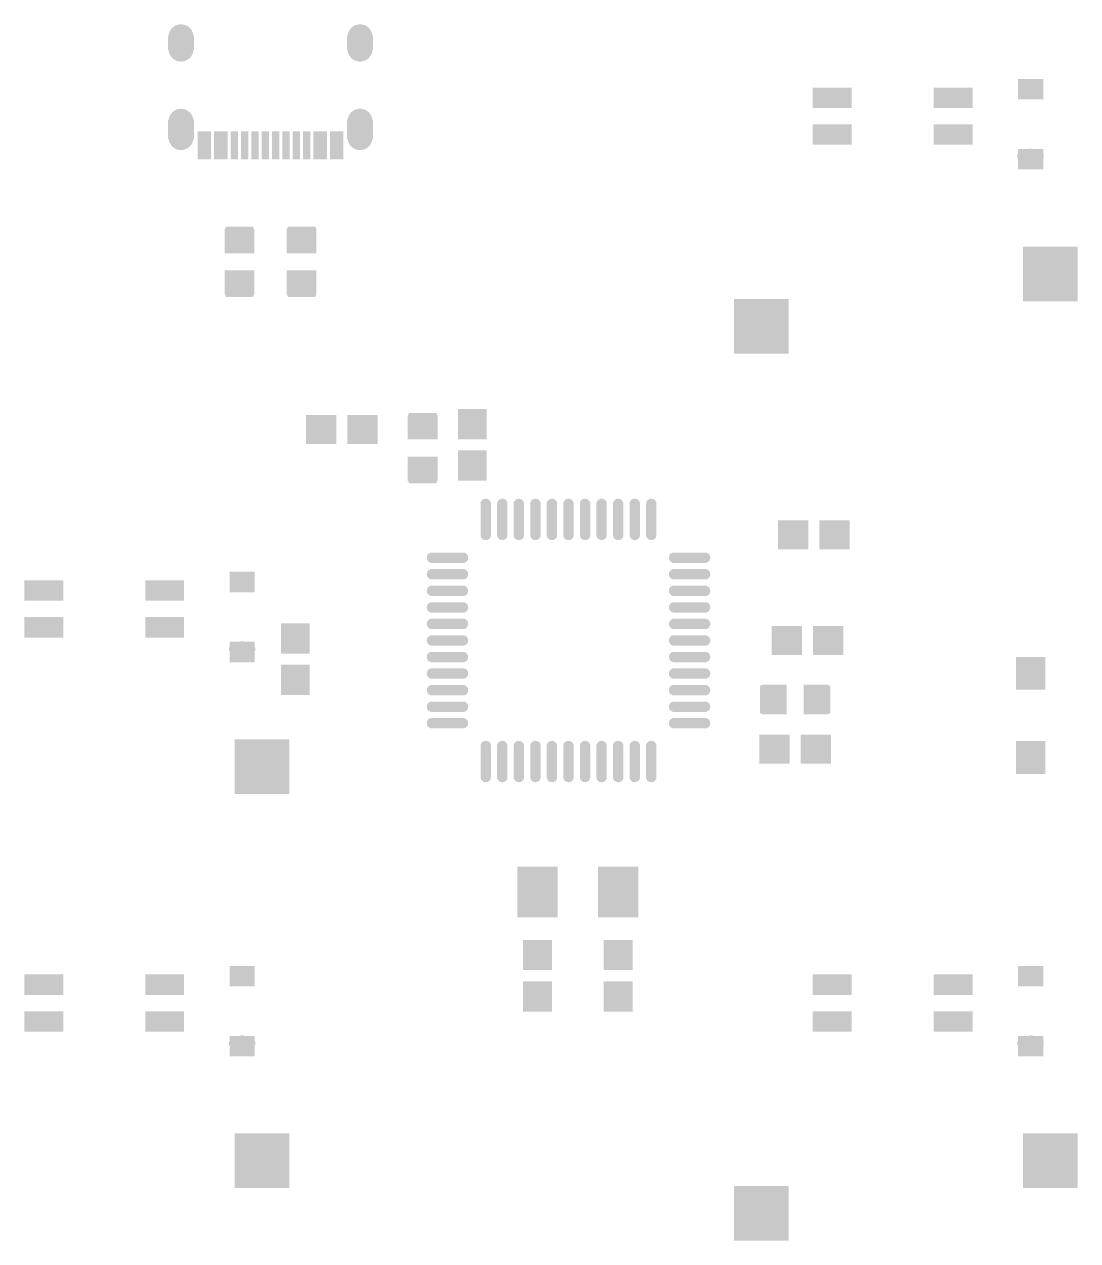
# Model space of a CAD drawing. Extents: x -38 to 13910, y -467 to 6521.
# Drawn here: x 936.7 to 987.6, y 1113.9 to 1172.6 of the extents above; entities that cross this region are included whole.
import ezdxf

# ---------------------------------------------------------------- set-up
doc = ezdxf.new("R2010")
doc.units = 0
doc.header["$MEASUREMENT"] = 0
for name, color, linetype, true_color in [('BottomLayer', 5, 'Continuous', 0x0000ff), ('BottomPasteMaskLayer', 7, 'Continuous', 0x800000), ('BottomSolderMaskLayer', 7, 'Continuous', 0xaa00ff), ('Document', 7, 'Continuous', 0xffffff), ('Multi-Layer', 7, 'Continuous', 0xc0c0c0), ('TopSolderMaskLayer', 7, 'Continuous', 0x800080)]:
    doc.layers.add(name, color=color, linetype=linetype, true_color=true_color)

msp = doc.modelspace()

# ---------------------------------------------------------------- hatches: boundary and pattern name
at = {"layer": 'BottomLayer'}
for points in [[(984.762, 1169.987), (984.762, 1169.037), (985.912, 1169.037), (985.912, 1169.987)], [(974.859, 1169.54), (976.637, 1169.54), (976.637, 1168.651), (974.859, 1168.651)], [(980.701, 1169.54), (982.479, 1169.54), (982.479, 1168.651), (980.701, 1168.651)], [(945.105, 1166.147), (945.405, 1166.147), (945.405, 1167.447), (945.105, 1167.447)], [(945.405, 1166.147), (945.705, 1166.147), (945.705, 1167.447), (945.405, 1167.447)], [(945.905, 1166.147), (946.205, 1166.147), (946.205, 1167.447), (945.905, 1167.447)], [(946.205, 1166.147), (946.505, 1166.147), (946.505, 1167.447), (946.205, 1167.447)], [(946.705, 1166.147), (947.005, 1166.147), (947.005, 1167.447), (946.705, 1167.447)], [(947.205, 1166.147), (947.505, 1166.147), (947.505, 1167.447), (947.205, 1167.447)], [(947.705, 1166.147), (948.005, 1166.147), (948.005, 1167.447), (947.705, 1167.447)], [(948.205, 1166.147), (948.505, 1166.147), (948.505, 1167.447), (948.205, 1167.447)], [(948.705, 1166.147), (949.005, 1166.147), (949.005, 1167.447), (948.705, 1167.447)], [(949.205, 1166.147), (949.505, 1166.147), (949.505, 1167.447), (949.205, 1167.447)], [(949.705, 1166.147), (950.005, 1166.147), (950.005, 1167.447), (949.705, 1167.447)], [(950.205, 1166.147), (950.505, 1166.147), (950.505, 1167.447), (950.205, 1167.447)], [(950.705, 1166.147), (951.005, 1166.147), (951.005, 1167.447), (950.705, 1167.447)], [(951.005, 1166.147), (951.305, 1166.147), (951.305, 1167.447), (951.005, 1167.447)], [(951.505, 1166.147), (951.805, 1166.147), (951.805, 1167.447), (951.505, 1167.447)], [(951.805, 1166.147), (952.105, 1166.147), (952.105, 1167.447), (951.805, 1167.447)], [(974.859, 1167.762), (976.637, 1167.762), (976.637, 1166.873), (974.859, 1166.873)], [(980.701, 1167.762), (982.479, 1167.762), (982.479, 1166.873), (980.701, 1166.873)], [(984.762, 1166.602), (984.762, 1165.652), (985.912, 1165.652), (985.912, 1166.602)], [(947.794, 1161.604), (946.417, 1161.604), (946.417, 1162.737), (947.794, 1162.737)], [(950.794, 1161.604), (949.417, 1161.604), (949.417, 1162.737), (950.794, 1162.737)], [(985.019, 1161.857), (987.559, 1161.857), (987.559, 1159.317), (985.019, 1159.317)], [(947.794, 1160.737), (946.417, 1160.737), (946.417, 1159.604), (947.794, 1159.604)], [(950.794, 1160.737), (949.417, 1160.737), (949.417, 1159.604), (950.794, 1159.604)], [(971.049, 1159.317), (973.589, 1159.317), (973.589, 1156.777), (971.049, 1156.777)], [(957.681, 1152.615), (959.031, 1152.615), (959.031, 1154.025), (957.681, 1154.025)], [(951.76, 1153.745), (951.76, 1152.395), (950.35, 1152.395), (950.35, 1153.745)], [(952.35, 1153.745), (952.35, 1152.395), (953.76, 1152.395), (953.76, 1153.745)], [(956.644, 1152.604), (955.267, 1152.604), (955.267, 1153.736), (956.644, 1153.736)], [(956.644, 1151.736), (955.267, 1151.736), (955.267, 1150.604), (956.644, 1150.604)], [(957.681, 1152.025), (959.031, 1152.025), (959.031, 1150.615), (957.681, 1150.615)], [(959.231, 1147.994, -0.785398), (958.781, 1147.994), (958.781, 1149.444, -0.785398), (959.231, 1149.444)], [(960.031, 1147.994, -0.785398), (959.581, 1147.994), (959.581, 1149.444, -0.785398), (960.031, 1149.444)], [(960.831, 1147.994, -0.785398), (960.381, 1147.994), (960.381, 1149.444, -0.785398), (960.831, 1149.444)], [(961.631, 1147.994, -0.785398), (961.181, 1147.994), (961.181, 1149.444, -0.785398), (961.631, 1149.444)], [(962.431, 1147.994, -0.785398), (961.981, 1147.994), (961.981, 1149.444, -0.785398), (962.431, 1149.444)], [(963.231, 1147.994, -0.785398), (962.781, 1147.994), (962.781, 1149.444, -0.785398), (963.231, 1149.444)], [(964.031, 1147.994, -0.785398), (963.581, 1147.994), (963.581, 1149.444, -0.785398), (964.031, 1149.444)], [(964.831, 1147.994, -0.785398), (964.381, 1147.994), (964.381, 1149.444, -0.785398), (964.831, 1149.444)], [(965.631, 1147.994, -0.785398), (965.181, 1147.994), (965.181, 1149.444, -0.785398), (965.631, 1149.444)], [(966.431, 1147.994, -0.785398), (965.981, 1147.994), (965.981, 1149.444, -0.785398), (966.431, 1149.444)], [(967.231, 1147.994, -0.785398), (966.781, 1147.994), (966.781, 1149.444, -0.785398), (967.231, 1149.444)], [(974.562, 1147.295), (974.562, 1148.645), (973.152, 1148.645), (973.152, 1147.295)], [(975.152, 1147.295), (975.152, 1148.645), (976.562, 1148.645), (976.562, 1147.295)], [(956.431, 1146.644, -0.785398), (956.431, 1147.094), (957.881, 1147.094, -0.785398), (957.881, 1146.644)], [(968.131, 1146.644, -0.785398), (968.131, 1147.094), (969.581, 1147.094, -0.785398), (969.581, 1146.644)], [(956.431, 1145.844, -0.785398), (956.431, 1146.294), (957.881, 1146.294, -0.785398), (957.881, 1145.844)], [(968.131, 1145.844, -0.785398), (968.131, 1146.294), (969.581, 1146.294, -0.785398), (969.581, 1145.844)], [(936.759, 1145.727), (938.537, 1145.727), (938.537, 1144.838), (936.759, 1144.838)], [(942.601, 1145.727), (944.379, 1145.727), (944.379, 1144.838), (942.601, 1144.838)], [(946.661, 1146.174), (946.661, 1145.224), (947.811, 1145.224), (947.811, 1146.174)], [(956.431, 1145.044, -0.785398), (956.431, 1145.494), (957.881, 1145.494, -0.785398), (957.881, 1145.044)], [(968.131, 1145.044, -0.785398), (968.131, 1145.494), (969.581, 1145.494, -0.785398), (969.581, 1145.044)], [(956.431, 1144.244, -0.785398), (956.431, 1144.694), (957.881, 1144.694, -0.785398), (957.881, 1144.244)], [(968.131, 1144.244, -0.785398), (968.131, 1144.694), (969.581, 1144.694, -0.785398), (969.581, 1144.244)], [(936.759, 1143.949), (938.537, 1143.949), (938.537, 1143.06), (936.759, 1143.06)], [(942.601, 1143.949), (944.379, 1143.949), (944.379, 1143.06), (942.601, 1143.06)], [(950.48, 1142.264), (949.13, 1142.264), (949.13, 1143.674), (950.48, 1143.674)], [(956.431, 1143.444, -0.785398), (956.431, 1143.894), (957.881, 1143.894, -0.785398), (957.881, 1143.444)], [(968.131, 1143.444, -0.785398), (968.131, 1143.894), (969.581, 1143.894, -0.785398), (969.581, 1143.444)], [(974.262, 1142.194), (974.262, 1143.544), (972.852, 1143.544), (972.852, 1142.194)], [(974.852, 1142.194), (974.852, 1143.544), (976.262, 1143.544), (976.262, 1142.194)], [(946.661, 1142.789), (946.661, 1141.839), (947.811, 1141.839), (947.811, 1142.789)], [(956.431, 1142.644, -0.785398), (956.431, 1143.094), (957.881, 1143.094, -0.785398), (957.881, 1142.644)], [(968.131, 1142.644, -0.785398), (968.131, 1143.094), (969.581, 1143.094, -0.785398), (969.581, 1142.644)], [(956.431, 1141.844, -0.785398), (956.431, 1142.294), (957.881, 1142.294, -0.785398), (957.881, 1141.844)], [(968.131, 1141.844, -0.785398), (968.131, 1142.294), (969.581, 1142.294, -0.785398), (969.581, 1141.844)], [(950.48, 1141.674), (949.13, 1141.674), (949.13, 1140.264), (950.48, 1140.264)], [(986.017, 1140.514), (984.657, 1140.514), (984.657, 1142.044), (986.017, 1142.044)], [(956.431, 1141.044, -0.785398), (956.431, 1141.494), (957.881, 1141.494, -0.785398), (957.881, 1141.044)], [(968.131, 1141.044, -0.785398), (968.131, 1141.494), (969.581, 1141.494, -0.785398), (969.581, 1141.044)], [(956.431, 1140.244, -0.785398), (956.431, 1140.694), (957.881, 1140.694, -0.785398), (957.881, 1140.244)], [(968.131, 1140.244, -0.785398), (968.131, 1140.694), (969.581, 1140.694, -0.785398), (969.581, 1140.244)], [(973.524, 1139.33), (973.524, 1140.707), (972.391, 1140.707), (972.391, 1139.33)], [(974.391, 1139.33), (974.391, 1140.707), (975.524, 1140.707), (975.524, 1139.33)], [(956.431, 1139.444, -0.785398), (956.431, 1139.894), (957.881, 1139.894, -0.785398), (957.881, 1139.444)], [(968.131, 1139.444, -0.785398), (968.131, 1139.894), (969.581, 1139.894, -0.785398), (969.581, 1139.444)], [(956.431, 1138.644, -0.785398), (956.431, 1139.094), (957.881, 1139.094, -0.785398), (957.881, 1138.644)], [(968.131, 1138.644, -0.785398), (968.131, 1139.094), (969.581, 1139.094, -0.785398), (969.581, 1138.644)], [(946.919, 1138.044), (949.459, 1138.044), (949.459, 1135.504), (946.919, 1135.504)], [(973.662, 1136.944), (973.662, 1138.294), (972.252, 1138.294), (972.252, 1136.944)], [(974.252, 1136.944), (974.252, 1138.294), (975.662, 1138.294), (975.662, 1136.944)], [(959.231, 1136.294, -0.785398), (958.781, 1136.294), (958.781, 1137.744, -0.785398), (959.231, 1137.744)], [(960.031, 1136.294, -0.785398), (959.581, 1136.294), (959.581, 1137.744, -0.785398), (960.031, 1137.744)], [(960.831, 1136.294, -0.785398), (960.381, 1136.294), (960.381, 1137.744, -0.785398), (960.831, 1137.744)], [(961.631, 1136.294, -0.785398), (961.181, 1136.294), (961.181, 1137.744, -0.785398), (961.631, 1137.744)], [(962.431, 1136.294, -0.785398), (961.981, 1136.294), (961.981, 1137.744, -0.785398), (962.431, 1137.744)], [(963.231, 1136.294, -0.785398), (962.781, 1136.294), (962.781, 1137.744, -0.785398), (963.231, 1137.744)], [(964.031, 1136.294, -0.785398), (963.581, 1136.294), (963.581, 1137.744, -0.785398), (964.031, 1137.744)], [(964.831, 1136.294, -0.785398), (964.381, 1136.294), (964.381, 1137.744, -0.785398), (964.831, 1137.744)], [(965.631, 1136.294, -0.785398), (965.181, 1136.294), (965.181, 1137.744, -0.785398), (965.631, 1137.744)], [(966.431, 1136.294, -0.785398), (965.981, 1136.294), (965.981, 1137.744, -0.785398), (966.431, 1137.744)], [(967.231, 1136.294, -0.785398), (966.781, 1136.294), (966.781, 1137.744, -0.785398), (967.231, 1137.744)], [(986.017, 1137.974), (984.657, 1137.974), (984.657, 1136.444), (986.017, 1136.444)], [(960.556, 1129.518), (962.456, 1129.518), (962.456, 1131.918), (960.556, 1131.918)], [(964.456, 1129.518), (966.356, 1129.518), (966.356, 1131.918), (964.456, 1131.918)], [(962.181, 1126.963), (960.831, 1126.963), (960.831, 1128.373), (962.181, 1128.373)], [(966.082, 1126.963), (964.732, 1126.963), (964.732, 1128.373), (966.082, 1128.373)], [(946.661, 1127.124), (946.661, 1126.174), (947.811, 1126.174), (947.811, 1127.124)], [(984.762, 1127.124), (984.762, 1126.174), (985.912, 1126.174), (985.912, 1127.124)], [(936.759, 1126.678), (938.537, 1126.678), (938.537, 1125.789), (936.759, 1125.789)], [(942.601, 1126.678), (944.379, 1126.678), (944.379, 1125.789), (942.601, 1125.789)], [(962.181, 1126.373), (960.831, 1126.373), (960.831, 1124.963), (962.181, 1124.963)], [(966.082, 1126.373), (964.732, 1126.373), (964.732, 1124.963), (966.082, 1124.963)], [(974.859, 1126.678), (976.637, 1126.678), (976.637, 1125.789), (974.859, 1125.789)], [(980.701, 1126.678), (982.479, 1126.678), (982.479, 1125.789), (980.701, 1125.789)], [(936.759, 1124.9), (938.537, 1124.9), (938.537, 1124.011), (936.759, 1124.011)], [(942.601, 1124.9), (944.379, 1124.9), (944.379, 1124.011), (942.601, 1124.011)], [(974.859, 1124.9), (976.637, 1124.9), (976.637, 1124.011), (974.859, 1124.011)], [(980.701, 1124.9), (982.479, 1124.9), (982.479, 1124.011), (980.701, 1124.011)], [(946.661, 1123.739), (946.661, 1122.789), (947.811, 1122.789), (947.811, 1123.739)], [(984.762, 1123.739), (984.762, 1122.789), (985.912, 1122.789), (985.912, 1123.739)], [(946.919, 1118.994), (949.459, 1118.994), (949.459, 1116.454), (946.919, 1116.454)], [(985.019, 1118.994), (987.559, 1118.994), (987.559, 1116.454), (985.019, 1116.454)], [(971.049, 1116.454), (973.589, 1116.454), (973.589, 1113.914), (971.049, 1113.914)]]:
    msp.add_hatch(color=256, dxfattribs=at).paths.add_polyline_path(points)
at = {"layer": 'BottomPasteMaskLayer'}
for points in [[(944.265, 1170.846), (944.235, 1170.847), (944.205, 1170.85), (944.176, 1170.855), (944.147, 1170.861), (944.118, 1170.868), (944.089, 1170.877), (944.061, 1170.887), (944.033, 1170.899), (944.006, 1170.912), (943.98, 1170.926), (943.955, 1170.941), (943.93, 1170.958), (943.906, 1170.976), (943.883, 1170.996), (943.861, 1171.016), (943.84, 1171.037), (943.82, 1171.06), (943.802, 1171.083), (943.784, 1171.107), (943.768, 1171.133), (943.753, 1171.159), (943.739, 1171.185), (943.727, 1171.212), (943.716, 1171.24), (943.707, 1171.269), (943.699, 1171.297), (943.692, 1171.327), (943.687, 1171.356), (943.683, 1171.386), (943.681, 1171.416), (943.68, 1171.445), (943.68, 1172.045), (943.681, 1172.075), (943.683, 1172.105), (943.687, 1172.135), (943.692, 1172.164), (943.699, 1172.194), (943.707, 1172.222), (943.716, 1172.251), (943.727, 1172.279), (943.739, 1172.306), (943.753, 1172.332), (943.768, 1172.358), (943.784, 1172.383), (943.802, 1172.408), (943.82, 1172.431), (943.84, 1172.454), (943.861, 1172.475), (943.883, 1172.495), (943.906, 1172.515), (943.93, 1172.533), (943.955, 1172.549), (943.98, 1172.565), (944.006, 1172.579), (944.033, 1172.592), (944.061, 1172.604), (944.089, 1172.614), (944.118, 1172.623), (944.147, 1172.63), (944.176, 1172.636), (944.205, 1172.641), (944.235, 1172.644), (944.265, 1172.645), (944.295, 1172.645), (944.325, 1172.644), (944.355, 1172.641), (944.384, 1172.636), (944.414, 1172.63), (944.443, 1172.623), (944.471, 1172.614), (944.499, 1172.604), (944.527, 1172.592), (944.554, 1172.579), (944.58, 1172.565), (944.606, 1172.549), (944.63, 1172.533), (944.654, 1172.515), (944.677, 1172.495), (944.699, 1172.475), (944.72, 1172.454), (944.74, 1172.431), (944.758, 1172.408), (944.776, 1172.383), (944.792, 1172.358), (944.807, 1172.332), (944.821, 1172.306), (944.833, 1172.279), (944.844, 1172.251), (944.853, 1172.222), (944.861, 1172.194), (944.868, 1172.164), (944.873, 1172.135), (944.877, 1172.105), (944.879, 1172.075), (944.88, 1172.045), (944.88, 1171.445), (944.879, 1171.416), (944.877, 1171.386), (944.873, 1171.356), (944.868, 1171.327), (944.861, 1171.297), (944.853, 1171.269), (944.844, 1171.24), (944.833, 1171.212), (944.821, 1171.185), (944.807, 1171.159), (944.792, 1171.133), (944.776, 1171.107), (944.758, 1171.083), (944.74, 1171.06), (944.72, 1171.037), (944.699, 1171.016), (944.677, 1170.996), (944.654, 1170.976), (944.63, 1170.958), (944.606, 1170.941), (944.58, 1170.926), (944.554, 1170.912), (944.527, 1170.899), (944.499, 1170.887), (944.471, 1170.877), (944.443, 1170.868), (944.414, 1170.861), (944.384, 1170.855), (944.355, 1170.85), (944.325, 1170.847), (944.295, 1170.846)], [(952.975, 1170.847), (952.945, 1170.846), (952.915, 1170.846), (952.885, 1170.847), (952.856, 1170.85), (952.826, 1170.855), (952.797, 1170.861), (952.768, 1170.868), (952.739, 1170.877), (952.711, 1170.887), (952.684, 1170.899), (952.657, 1170.912), (952.63, 1170.926), (952.605, 1170.941), (952.58, 1170.958), (952.556, 1170.976), (952.533, 1170.996), (952.511, 1171.016), (952.49, 1171.037), (952.471, 1171.06), (952.452, 1171.083), (952.435, 1171.107), (952.418, 1171.133), (952.403, 1171.159), (952.39, 1171.185), (952.377, 1171.212), (952.366, 1171.24), (952.357, 1171.269), (952.349, 1171.297), (952.342, 1171.327), (952.337, 1171.356), (952.333, 1171.386), (952.331, 1171.416), (952.33, 1171.445), (952.33, 1172.045), (952.331, 1172.075), (952.333, 1172.105), (952.337, 1172.135), (952.342, 1172.164), (952.349, 1172.194), (952.357, 1172.222), (952.366, 1172.251), (952.377, 1172.279), (952.39, 1172.306), (952.403, 1172.332), (952.418, 1172.358), (952.435, 1172.383), (952.452, 1172.408), (952.471, 1172.431), (952.49, 1172.454), (952.511, 1172.475), (952.533, 1172.495), (952.556, 1172.515), (952.58, 1172.533), (952.605, 1172.549), (952.63, 1172.565), (952.657, 1172.579), (952.684, 1172.592), (952.711, 1172.604), (952.739, 1172.614), (952.768, 1172.623), (952.797, 1172.63), (952.826, 1172.636), (952.856, 1172.641), (952.885, 1172.644), (952.915, 1172.645), (952.945, 1172.645), (952.975, 1172.644), (953.005, 1172.641), (953.034, 1172.636), (953.064, 1172.63), (953.093, 1172.623), (953.121, 1172.614), (953.149, 1172.604), (953.177, 1172.592), (953.204, 1172.579), (953.23, 1172.565), (953.256, 1172.549), (953.281, 1172.533), (953.304, 1172.515), (953.327, 1172.495), (953.349, 1172.475), (953.37, 1172.454), (953.39, 1172.431), (953.409, 1172.408), (953.426, 1172.383), (953.442, 1172.358), (953.457, 1172.332), (953.471, 1172.306), (953.483, 1172.279), (953.494, 1172.251), (953.504, 1172.222), (953.512, 1172.194), (953.518, 1172.164), (953.524, 1172.135), (953.527, 1172.105), (953.53, 1172.075), (953.53, 1172.045), (953.53, 1171.445), (953.53, 1171.416), (953.527, 1171.386), (953.524, 1171.356), (953.518, 1171.327), (953.512, 1171.297), (953.504, 1171.269), (953.494, 1171.24), (953.483, 1171.212), (953.471, 1171.185), (953.457, 1171.159), (953.442, 1171.133), (953.426, 1171.107), (953.409, 1171.083), (953.39, 1171.06), (953.37, 1171.037), (953.349, 1171.016), (953.327, 1170.996), (953.304, 1170.976), (953.281, 1170.958), (953.256, 1170.941), (953.23, 1170.926), (953.204, 1170.912), (953.177, 1170.899), (953.149, 1170.887), (953.121, 1170.877), (953.093, 1170.868), (953.064, 1170.861), (953.034, 1170.855), (953.005, 1170.85)], [(984.762, 1169.987), (984.762, 1169.037), (985.912, 1169.037), (985.912, 1169.987)], [(974.859, 1169.54), (976.637, 1169.54), (976.637, 1168.651), (974.859, 1168.651)], [(980.701, 1169.54), (982.479, 1169.54), (982.479, 1168.651), (980.701, 1168.651)], [(944.325, 1166.567), (944.295, 1166.566), (944.265, 1166.566), (944.235, 1166.567), (944.205, 1166.57), (944.176, 1166.575), (944.147, 1166.581), (944.118, 1166.588), (944.089, 1166.597), (944.061, 1166.607), (944.033, 1166.619), (944.006, 1166.632), (943.98, 1166.646), (943.955, 1166.662), (943.93, 1166.678), (943.906, 1166.696), (943.883, 1166.716), (943.861, 1166.736), (943.84, 1166.757), (943.82, 1166.78), (943.802, 1166.803), (943.784, 1166.828), (943.768, 1166.853), (943.753, 1166.879), (943.739, 1166.905), (943.727, 1166.932), (943.716, 1166.96), (943.707, 1166.989), (943.699, 1167.018), (943.692, 1167.047), (943.687, 1167.076), (943.683, 1167.106), (943.681, 1167.136), (943.68, 1167.166), (943.68, 1167.966), (943.681, 1167.995), (943.683, 1168.025), (943.687, 1168.055), (943.692, 1168.084), (943.699, 1168.114), (943.707, 1168.142), (943.716, 1168.171), (943.727, 1168.199), (943.739, 1168.226), (943.753, 1168.253), (943.768, 1168.278), (943.784, 1168.304), (943.802, 1168.328), (943.82, 1168.351), (943.84, 1168.374), (943.861, 1168.395), (943.883, 1168.415), (943.906, 1168.435), (943.93, 1168.453), (943.955, 1168.47), (943.98, 1168.485), (944.006, 1168.499), (944.033, 1168.512), (944.061, 1168.524), (944.089, 1168.534), (944.118, 1168.543), (944.147, 1168.551), (944.176, 1168.556), (944.205, 1168.561), (944.235, 1168.564), (944.265, 1168.565), (944.295, 1168.565), (944.325, 1168.564), (944.355, 1168.561), (944.384, 1168.556), (944.414, 1168.551), (944.443, 1168.543), (944.471, 1168.534), (944.499, 1168.524), (944.527, 1168.512), (944.554, 1168.499), (944.58, 1168.485), (944.606, 1168.47), (944.63, 1168.453), (944.654, 1168.435), (944.677, 1168.415), (944.699, 1168.395), (944.72, 1168.374), (944.74, 1168.351), (944.758, 1168.328), (944.776, 1168.304), (944.792, 1168.278), (944.807, 1168.253), (944.821, 1168.226), (944.833, 1168.199), (944.844, 1168.171), (944.853, 1168.142), (944.861, 1168.114), (944.868, 1168.084), (944.873, 1168.055), (944.877, 1168.025), (944.879, 1167.995), (944.88, 1167.966), (944.88, 1167.166), (944.879, 1167.136), (944.877, 1167.106), (944.873, 1167.076), (944.868, 1167.047), (944.861, 1167.018), (944.853, 1166.989), (944.844, 1166.96), (944.833, 1166.932), (944.821, 1166.905), (944.807, 1166.879), (944.792, 1166.853), (944.776, 1166.828), (944.758, 1166.803), (944.74, 1166.78), (944.72, 1166.757), (944.699, 1166.736), (944.677, 1166.716), (944.654, 1166.696), (944.63, 1166.678), (944.606, 1166.662), (944.58, 1166.646), (944.554, 1166.632), (944.527, 1166.619), (944.499, 1166.607), (944.471, 1166.597), (944.443, 1166.588), (944.414, 1166.581), (944.384, 1166.575), (944.355, 1166.57)], [(952.975, 1166.567), (952.945, 1166.566), (952.915, 1166.566), (952.885, 1166.567), (952.856, 1166.57), (952.826, 1166.575), (952.797, 1166.581), (952.768, 1166.588), (952.739, 1166.597), (952.711, 1166.607), (952.684, 1166.619), (952.657, 1166.632), (952.63, 1166.646), (952.605, 1166.662), (952.58, 1166.678), (952.556, 1166.696), (952.533, 1166.716), (952.511, 1166.736), (952.49, 1166.757), (952.471, 1166.78), (952.452, 1166.803), (952.435, 1166.828), (952.418, 1166.853), (952.403, 1166.879), (952.39, 1166.905), (952.377, 1166.932), (952.366, 1166.96), (952.357, 1166.989), (952.349, 1167.018), (952.342, 1167.047), (952.337, 1167.076), (952.333, 1167.106), (952.331, 1167.136), (952.33, 1167.166), (952.33, 1167.966), (952.331, 1167.995), (952.333, 1168.025), (952.337, 1168.055), (952.342, 1168.084), (952.349, 1168.114), (952.357, 1168.142), (952.366, 1168.171), (952.377, 1168.199), (952.39, 1168.226), (952.403, 1168.253), (952.418, 1168.278), (952.435, 1168.304), (952.452, 1168.328), (952.471, 1168.351), (952.49, 1168.374), (952.511, 1168.395), (952.533, 1168.415), (952.556, 1168.435), (952.58, 1168.453), (952.605, 1168.47), (952.63, 1168.485), (952.657, 1168.499), (952.684, 1168.512), (952.711, 1168.524), (952.739, 1168.534), (952.768, 1168.543), (952.797, 1168.551), (952.826, 1168.556), (952.856, 1168.561), (952.885, 1168.564), (952.915, 1168.565), (952.945, 1168.565), (952.975, 1168.564), (953.005, 1168.561), (953.034, 1168.556), (953.064, 1168.551), (953.093, 1168.543), (953.121, 1168.534), (953.149, 1168.524), (953.177, 1168.512), (953.204, 1168.499), (953.23, 1168.485), (953.256, 1168.47), (953.281, 1168.453), (953.304, 1168.435), (953.327, 1168.415), (953.349, 1168.395), (953.37, 1168.374), (953.39, 1168.351), (953.409, 1168.328), (953.426, 1168.304), (953.442, 1168.278), (953.457, 1168.253), (953.471, 1168.226), (953.483, 1168.199), (953.494, 1168.171), (953.504, 1168.142), (953.512, 1168.114), (953.518, 1168.084), (953.524, 1168.055), (953.527, 1168.025), (953.53, 1167.995), (953.53, 1167.966), (953.53, 1167.166), (953.53, 1167.136), (953.527, 1167.106), (953.524, 1167.076), (953.518, 1167.047), (953.512, 1167.018), (953.504, 1166.989), (953.494, 1166.96), (953.483, 1166.932), (953.471, 1166.905), (953.457, 1166.879), (953.442, 1166.853), (953.426, 1166.828), (953.409, 1166.803), (953.39, 1166.78), (953.37, 1166.757), (953.349, 1166.736), (953.327, 1166.716), (953.304, 1166.696), (953.281, 1166.678), (953.256, 1166.662), (953.23, 1166.646), (953.204, 1166.632), (953.177, 1166.619), (953.149, 1166.607), (953.121, 1166.597), (953.093, 1166.588), (953.064, 1166.581), (953.034, 1166.575), (953.005, 1166.57)], [(945.705, 1167.447), (945.705, 1166.147), (945.405, 1166.147), (945.405, 1166.147), (945.105, 1166.147), (945.105, 1167.447), (945.405, 1167.447), (945.405, 1167.447)], [(946.505, 1167.447), (946.505, 1166.147), (946.205, 1166.147), (946.205, 1166.147), (945.905, 1166.147), (945.905, 1167.447), (946.205, 1167.447), (946.205, 1167.447)], [(947.005, 1167.447), (947.005, 1166.147), (946.705, 1166.147), (946.705, 1167.447)], [(947.205, 1166.147), (947.205, 1167.447), (947.505, 1167.447), (947.505, 1166.147)], [(948.005, 1167.447), (948.005, 1166.147), (947.705, 1166.147), (947.705, 1167.447)], [(948.505, 1167.447), (948.505, 1166.147), (948.205, 1166.147), (948.205, 1167.447)], [(949.005, 1167.447), (949.005, 1166.147), (948.705, 1166.147), (948.705, 1167.447)], [(949.505, 1167.447), (949.505, 1166.147), (949.205, 1166.147), (949.205, 1167.447)], [(950.005, 1167.447), (950.005, 1166.147), (949.705, 1166.147), (949.705, 1167.447)], [(950.505, 1167.447), (950.505, 1166.147), (950.205, 1166.147), (950.205, 1167.447)], [(951.305, 1167.447), (951.305, 1166.147), (951.005, 1166.147), (951.005, 1166.147), (950.705, 1166.147), (950.705, 1167.447), (951.005, 1167.447), (951.005, 1167.447)], [(952.105, 1167.447), (952.105, 1166.147), (951.805, 1166.147), (951.805, 1166.147), (951.505, 1166.147), (951.505, 1167.447), (951.805, 1167.447), (951.805, 1167.447)], [(974.859, 1167.762), (976.637, 1167.762), (976.637, 1166.873), (974.859, 1166.873)], [(980.701, 1167.762), (982.479, 1167.762), (982.479, 1166.873), (980.701, 1166.873)], [(984.762, 1166.602), (984.762, 1165.652), (985.912, 1165.652), (985.912, 1166.602)], [(947.745, 1162.871), (946.465, 1162.871), (946.415, 1162.821), (946.415, 1161.671), (946.465, 1161.621), (946.875, 1161.616), (946.875, 1162.066), (947.325, 1162.066), (947.325, 1161.626), (947.745, 1161.621), (947.795, 1161.671), (947.795, 1162.821)], [(950.745, 1162.871), (949.465, 1162.871), (949.415, 1162.821), (949.415, 1161.671), (949.465, 1161.621), (949.875, 1161.616), (949.875, 1162.066), (950.325, 1162.066), (950.325, 1161.626), (950.745, 1161.621), (950.795, 1161.671), (950.795, 1162.821)], [(985.019, 1161.857), (987.559, 1161.857), (987.559, 1159.317), (985.019, 1159.317)], [(947.745, 1160.721), (947.325, 1160.721), (947.325, 1160.276), (946.875, 1160.276), (946.875, 1160.716), (946.465, 1160.721), (946.415, 1160.671), (946.415, 1159.521), (946.465, 1159.471), (947.745, 1159.471), (947.795, 1159.521), (947.795, 1160.671)], [(950.745, 1160.721), (950.325, 1160.721), (950.325, 1160.276), (949.875, 1160.276), (949.875, 1160.716), (949.465, 1160.721), (949.415, 1160.671), (949.415, 1159.521), (949.465, 1159.471), (950.745, 1159.471), (950.795, 1159.521), (950.795, 1160.671)], [(971.049, 1159.317), (973.589, 1159.317), (973.589, 1156.777), (971.049, 1156.777)], [(958.996, 1154.025), (957.716, 1154.025), (957.666, 1153.975), (957.666, 1152.825), (957.716, 1152.775), (958.126, 1152.77), (958.126, 1153.22), (958.576, 1153.22), (958.576, 1152.78), (958.996, 1152.775), (959.046, 1152.825), (959.046, 1153.975)], [(950.35, 1153.71), (950.35, 1152.43), (950.4, 1152.38), (951.55, 1152.38), (951.6, 1152.43), (951.606, 1152.84), (951.155, 1152.84), (951.155, 1153.29), (951.596, 1153.29), (951.6, 1153.71), (951.55, 1153.76), (950.4, 1153.76)], [(953.76, 1152.43), (953.76, 1153.71), (953.71, 1153.76), (952.56, 1153.76), (952.51, 1153.71), (952.505, 1153.3), (952.955, 1153.3), (952.955, 1152.85), (952.515, 1152.85), (952.51, 1152.43), (952.56, 1152.38), (953.71, 1152.38)], [(956.596, 1153.87), (955.316, 1153.87), (955.266, 1153.82), (955.266, 1152.67), (955.316, 1152.62), (955.726, 1152.615), (955.726, 1153.065), (956.176, 1153.065), (956.176, 1152.625), (956.596, 1152.62), (956.646, 1152.67), (956.646, 1153.82)], [(956.596, 1151.72), (956.176, 1151.72), (956.176, 1151.275), (955.726, 1151.275), (955.726, 1151.715), (955.316, 1151.72), (955.266, 1151.67), (955.266, 1150.52), (955.316, 1150.47), (956.596, 1150.47), (956.646, 1150.52), (956.646, 1151.67)], [(957.716, 1150.615), (958.996, 1150.615), (959.046, 1150.665), (959.046, 1151.815), (958.996, 1151.865), (958.586, 1151.87), (958.586, 1151.42), (958.136, 1151.42), (958.136, 1151.86), (957.716, 1151.865), (957.666, 1151.815), (957.666, 1150.665)], [(959.231, 1147.994, -0.785398), (958.781, 1147.994), (958.781, 1149.444, -0.785398), (959.231, 1149.444)], [(960.031, 1147.994, -0.785398), (959.581, 1147.994), (959.581, 1149.444, -0.785398), (960.031, 1149.444)], [(960.831, 1147.994, -0.785398), (960.381, 1147.994), (960.381, 1149.444, -0.785398), (960.831, 1149.444)], [(961.631, 1147.994, -0.785398), (961.181, 1147.994), (961.181, 1149.444, -0.785398), (961.631, 1149.444)], [(962.431, 1147.994, -0.785398), (961.981, 1147.994), (961.981, 1149.444, -0.785398), (962.431, 1149.444)], [(963.231, 1147.994, -0.785398), (962.781, 1147.994), (962.781, 1149.444, -0.785398), (963.231, 1149.444)], [(964.031, 1147.994, -0.785398), (963.581, 1147.994), (963.581, 1149.444, -0.785398), (964.031, 1149.444)], [(964.831, 1147.994, -0.785398), (964.381, 1147.994), (964.381, 1149.444, -0.785398), (964.831, 1149.444)], [(965.631, 1147.994, -0.785398), (965.181, 1147.994), (965.181, 1149.444, -0.785398), (965.631, 1149.444)], [(966.431, 1147.994, -0.785398), (965.981, 1147.994), (965.981, 1149.444, -0.785398), (966.431, 1149.444)], [(967.231, 1147.994, -0.785398), (966.781, 1147.994), (966.781, 1149.444, -0.785398), (967.231, 1149.444)], [(973.152, 1148.61), (973.152, 1147.33), (973.202, 1147.28), (974.352, 1147.28), (974.402, 1147.33), (974.407, 1147.74), (973.957, 1147.74), (973.957, 1148.19), (974.397, 1148.19), (974.402, 1148.61), (974.352, 1148.66), (973.202, 1148.66)], [(976.562, 1147.33), (976.562, 1148.61), (976.512, 1148.66), (975.362, 1148.66), (975.312, 1148.61), (975.307, 1148.199), (975.757, 1148.199), (975.757, 1147.75), (975.317, 1147.75), (975.312, 1147.33), (975.362, 1147.28), (976.512, 1147.28)], [(956.431, 1146.644, -0.785398), (956.431, 1147.094), (957.881, 1147.094, -0.785398), (957.881, 1146.644)], [(968.131, 1146.644, -0.785398), (968.131, 1147.094), (969.581, 1147.094, -0.785398), (969.581, 1146.644)], [(956.431, 1145.844, -0.785398), (956.431, 1146.294), (957.881, 1146.294, -0.785398), (957.881, 1145.844)], [(968.131, 1145.844, -0.785398), (968.131, 1146.294), (969.581, 1146.294, -0.785398), (969.581, 1145.844)], [(936.759, 1145.727), (938.537, 1145.727), (938.537, 1144.838), (936.759, 1144.838)], [(942.601, 1145.727), (944.379, 1145.727), (944.379, 1144.838), (942.601, 1144.838)], [(946.661, 1146.174), (946.661, 1145.224), (947.811, 1145.224), (947.811, 1146.174)], [(956.431, 1145.044, -0.785398), (956.431, 1145.494), (957.881, 1145.494, -0.785398), (957.881, 1145.044)], [(968.131, 1145.044, -0.785398), (968.131, 1145.494), (969.581, 1145.494, -0.785398), (969.581, 1145.044)], [(956.431, 1144.244, -0.785398), (956.431, 1144.694), (957.881, 1144.694, -0.785398), (957.881, 1144.244)], [(968.131, 1144.244, -0.785398), (968.131, 1144.694), (969.581, 1144.694, -0.785398), (969.581, 1144.244)], [(936.759, 1143.949), (938.537, 1143.949), (938.537, 1143.06), (936.759, 1143.06)], [(942.601, 1143.949), (944.379, 1143.949), (944.379, 1143.06), (942.601, 1143.06)], [(950.445, 1143.674), (949.165, 1143.674), (949.115, 1143.624), (949.115, 1142.474), (949.165, 1142.424), (949.575, 1142.419), (949.575, 1142.869), (950.025, 1142.869), (950.025, 1142.429), (950.445, 1142.424), (950.495, 1142.474), (950.495, 1143.624)], [(956.431, 1143.444, -0.785398), (956.431, 1143.894), (957.881, 1143.894, -0.785398), (957.881, 1143.444)], [(968.131, 1143.444, -0.785398), (968.131, 1143.894), (969.581, 1143.894, -0.785398), (969.581, 1143.444)], [(972.852, 1143.509), (972.852, 1142.229), (972.902, 1142.179), (974.052, 1142.179), (974.102, 1142.229), (974.107, 1142.639), (973.657, 1142.639), (973.657, 1143.089), (974.097, 1143.089), (974.102, 1143.509), (974.052, 1143.559), (972.902, 1143.559)], [(976.262, 1142.229), (976.262, 1143.509), (976.212, 1143.559), (975.062, 1143.559), (975.012, 1143.509), (975.007, 1143.099), (975.457, 1143.099), (975.457, 1142.649), (975.017, 1142.649), (975.012, 1142.229), (975.062, 1142.179), (976.212, 1142.179)], [(946.661, 1142.789), (946.661, 1141.839), (947.811, 1141.839), (947.811, 1142.789)], [(956.431, 1142.644, -0.785398), (956.431, 1143.094), (957.881, 1143.094, -0.785398), (957.881, 1142.644)], [(968.131, 1142.644, -0.785398), (968.131, 1143.094), (969.581, 1143.094, -0.785398), (969.581, 1142.644)], [(956.431, 1141.844, -0.785398), (956.431, 1142.294), (957.881, 1142.294, -0.785398), (957.881, 1141.844)], [(968.131, 1141.844, -0.785398), (968.131, 1142.294), (969.581, 1142.294, -0.785398), (969.581, 1141.844)], [(986.017, 1140.514), (984.657, 1140.514), (984.657, 1142.044), (986.017, 1142.044)], [(949.165, 1140.264), (950.445, 1140.264), (950.495, 1140.314), (950.495, 1141.464), (950.445, 1141.514), (950.035, 1141.519), (950.035, 1141.069), (949.585, 1141.069), (949.585, 1141.509), (949.165, 1141.514), (949.115, 1141.464), (949.115, 1140.314)], [(956.431, 1141.044, -0.785398), (956.431, 1141.494), (957.881, 1141.494, -0.785398), (957.881, 1141.044)], [(968.131, 1141.044, -0.785398), (968.131, 1141.494), (969.581, 1141.494, -0.785398), (969.581, 1141.044)], [(956.431, 1140.244, -0.785398), (956.431, 1140.694), (957.881, 1140.694, -0.785398), (957.881, 1140.244)], [(968.131, 1140.244, -0.785398), (968.131, 1140.694), (969.581, 1140.694, -0.785398), (969.581, 1140.244)], [(973.507, 1139.379), (973.507, 1139.799), (973.062, 1139.799), (973.062, 1140.249), (973.502, 1140.249), (973.507, 1140.659), (973.457, 1140.709), (972.307, 1140.709), (972.257, 1140.659), (972.257, 1139.379), (972.307, 1139.329), (973.457, 1139.329)], [(975.657, 1139.379), (975.657, 1140.659), (975.607, 1140.709), (974.457, 1140.709), (974.407, 1140.659), (974.402, 1140.249), (974.852, 1140.249), (974.852, 1139.799), (974.412, 1139.799), (974.407, 1139.379), (974.457, 1139.329), (975.607, 1139.329)], [(956.431, 1139.444, -0.785398), (956.431, 1139.894), (957.881, 1139.894, -0.785398), (957.881, 1139.444)], [(968.131, 1139.444, -0.785398), (968.131, 1139.894), (969.581, 1139.894, -0.785398), (969.581, 1139.444)], [(956.431, 1138.644, -0.785398), (956.431, 1139.094), (957.881, 1139.094, -0.785398), (957.881, 1138.644)], [(968.131, 1138.644, -0.785398), (968.131, 1139.094), (969.581, 1139.094, -0.785398), (969.581, 1138.644)], [(946.919, 1138.044), (949.459, 1138.044), (949.459, 1135.504), (946.919, 1135.504)], [(972.252, 1138.259), (972.252, 1136.979), (972.302, 1136.929), (973.452, 1136.929), (973.502, 1136.979), (973.507, 1137.389), (973.057, 1137.389), (973.057, 1137.839), (973.497, 1137.839), (973.502, 1138.259), (973.452, 1138.309), (972.302, 1138.309)], [(975.662, 1136.979), (975.662, 1138.259), (975.612, 1138.309), (974.462, 1138.309), (974.412, 1138.259), (974.407, 1137.849), (974.857, 1137.849), (974.857, 1137.399), (974.417, 1137.399), (974.412, 1136.979), (974.462, 1136.929), (975.612, 1136.929)], [(959.231, 1136.294, -0.785398), (958.781, 1136.294), (958.781, 1137.744, -0.785398), (959.231, 1137.744)], [(960.031, 1136.294, -0.785398), (959.581, 1136.294), (959.581, 1137.744, -0.785398), (960.031, 1137.744)], [(960.831, 1136.294, -0.785398), (960.381, 1136.294), (960.381, 1137.744, -0.785398), (960.831, 1137.744)], [(961.631, 1136.294, -0.785398), (961.181, 1136.294), (961.181, 1137.744, -0.785398), (961.631, 1137.744)], [(962.431, 1136.294, -0.785398), (961.981, 1136.294), (961.981, 1137.744, -0.785398), (962.431, 1137.744)], [(963.231, 1136.294, -0.785398), (962.781, 1136.294), (962.781, 1137.744, -0.785398), (963.231, 1137.744)], [(964.031, 1136.294, -0.785398), (963.581, 1136.294), (963.581, 1137.744, -0.785398), (964.031, 1137.744)], [(964.831, 1136.294, -0.785398), (964.381, 1136.294), (964.381, 1137.744, -0.785398), (964.831, 1137.744)], [(965.631, 1136.294, -0.785398), (965.181, 1136.294), (965.181, 1137.744, -0.785398), (965.631, 1137.744)], [(966.431, 1136.294, -0.785398), (965.981, 1136.294), (965.981, 1137.744, -0.785398), (966.431, 1137.744)], [(967.231, 1136.294, -0.785398), (966.781, 1136.294), (966.781, 1137.744, -0.785398), (967.231, 1137.744)], [(986.017, 1137.974), (984.657, 1137.974), (984.657, 1136.444), (986.017, 1136.444)], [(960.556, 1129.518), (962.456, 1129.518), (962.456, 1131.918), (960.556, 1131.918)], [(964.456, 1129.518), (966.356, 1129.518), (966.356, 1131.918), (964.456, 1131.918)], [(962.146, 1128.373), (960.866, 1128.373), (960.816, 1128.323), (960.816, 1127.173), (960.866, 1127.123), (961.276, 1127.118), (961.276, 1127.568), (961.726, 1127.568), (961.726, 1127.128), (962.146, 1127.123), (962.196, 1127.173), (962.196, 1128.323)], [(966.047, 1128.373), (964.767, 1128.373), (964.717, 1128.323), (964.717, 1127.173), (964.767, 1127.123), (965.177, 1127.118), (965.177, 1127.568), (965.627, 1127.568), (965.627, 1127.128), (966.047, 1127.123), (966.097, 1127.173), (966.097, 1128.323)], [(946.661, 1127.124), (946.661, 1126.174), (947.811, 1126.174), (947.811, 1127.124)], [(984.762, 1127.124), (984.762, 1126.174), (985.912, 1126.174), (985.912, 1127.124)], [(936.759, 1126.678), (938.537, 1126.678), (938.537, 1125.789), (936.759, 1125.789)], [(942.601, 1126.678), (944.379, 1126.678), (944.379, 1125.789), (942.601, 1125.789)], [(974.859, 1126.678), (976.637, 1126.678), (976.637, 1125.789), (974.859, 1125.789)], [(980.701, 1126.678), (982.479, 1126.678), (982.479, 1125.789), (980.701, 1125.789)], [(960.866, 1124.963), (962.146, 1124.963), (962.196, 1125.013), (962.196, 1126.163), (962.146, 1126.213), (961.736, 1126.218), (961.736, 1125.768), (961.286, 1125.768), (961.286, 1126.208), (960.866, 1126.213), (960.816, 1126.163), (960.816, 1125.013)], [(964.767, 1124.963), (966.047, 1124.963), (966.097, 1125.013), (966.097, 1126.163), (966.047, 1126.213), (965.637, 1126.218), (965.637, 1125.768), (965.187, 1125.768), (965.187, 1126.208), (964.767, 1126.213), (964.717, 1126.163), (964.717, 1125.013)], [(936.759, 1124.9), (938.537, 1124.9), (938.537, 1124.011), (936.759, 1124.011)], [(942.601, 1124.9), (944.379, 1124.9), (944.379, 1124.011), (942.601, 1124.011)], [(974.859, 1124.9), (976.637, 1124.9), (976.637, 1124.011), (974.859, 1124.011)], [(980.701, 1124.9), (982.479, 1124.9), (982.479, 1124.011), (980.701, 1124.011)], [(946.661, 1123.739), (946.661, 1122.789), (947.811, 1122.789), (947.811, 1123.739)], [(984.762, 1123.739), (984.762, 1122.789), (985.912, 1122.789), (985.912, 1123.739)], [(946.919, 1118.994), (949.459, 1118.994), (949.459, 1116.454), (946.919, 1116.454)], [(985.019, 1118.994), (987.559, 1118.994), (987.559, 1116.454), (985.019, 1116.454)], [(971.049, 1116.454), (973.589, 1116.454), (973.589, 1113.914), (971.049, 1113.914)]]:
    msp.add_hatch(color=256, dxfattribs=at).paths.add_polyline_path(points)
at = {"layer": 'BottomSolderMaskLayer'}
for points in [[(944.906, 1171.437, -0.785398), (943.655, 1171.437), (943.655, 1172.054, -0.785398), (944.906, 1172.054)], [(953.556, 1171.437, -0.785398), (952.305, 1171.437), (952.305, 1172.054, -0.785398), (953.556, 1172.054)], [(984.731, 1170.008), (984.731, 1169.016), (985.943, 1169.016), (985.943, 1170.008)], [(974.808, 1169.591), (976.688, 1169.591), (976.688, 1168.601), (974.808, 1168.601)], [(980.65, 1169.591), (982.53, 1169.591), (982.53, 1168.601), (980.65, 1168.601)], [(944.906, 1167.155, -0.785398), (943.655, 1167.155), (943.655, 1167.976, -0.785398), (944.906, 1167.976)], [(953.556, 1167.155, -0.785398), (952.305, 1167.155), (952.305, 1167.976, -0.785398), (953.556, 1167.976)], [(945.08, 1166.122), (945.431, 1166.122), (945.431, 1167.473), (945.08, 1167.473)], [(945.38, 1166.122), (945.731, 1166.122), (945.731, 1167.473), (945.38, 1167.473)], [(945.88, 1166.122), (946.231, 1166.122), (946.231, 1167.473), (945.88, 1167.473)], [(946.18, 1166.122), (946.531, 1166.122), (946.531, 1167.473), (946.18, 1167.473)], [(946.68, 1166.122), (947.03, 1166.122), (947.03, 1167.473), (946.68, 1167.473)], [(947.18, 1166.122), (947.531, 1166.122), (947.531, 1167.473), (947.18, 1167.473)], [(947.68, 1166.122), (948.03, 1166.122), (948.03, 1167.473), (947.68, 1167.473)], [(948.18, 1166.122), (948.531, 1166.122), (948.531, 1167.473), (948.18, 1167.473)], [(948.68, 1166.122), (949.03, 1166.122), (949.03, 1167.473), (948.68, 1167.473)], [(949.18, 1166.122), (949.531, 1166.122), (949.531, 1167.473), (949.18, 1167.473)], [(949.679, 1166.122), (950.03, 1166.122), (950.03, 1167.473), (949.679, 1167.473)], [(950.18, 1166.122), (950.531, 1166.122), (950.531, 1167.473), (950.18, 1167.473)], [(950.68, 1166.122), (951.031, 1166.122), (951.031, 1167.473), (950.68, 1167.473)], [(950.98, 1166.122), (951.331, 1166.122), (951.331, 1167.473), (950.98, 1167.473)], [(951.48, 1166.122), (951.831, 1166.122), (951.831, 1167.472), (951.48, 1167.472)], [(951.78, 1166.122), (952.131, 1166.122), (952.131, 1167.472), (951.78, 1167.472)], [(974.808, 1167.813), (976.688, 1167.813), (976.688, 1166.823), (974.808, 1166.823)], [(980.65, 1167.813), (982.53, 1167.813), (982.53, 1166.823), (980.65, 1166.823)], [(984.731, 1166.623), (984.731, 1165.631), (985.943, 1165.631), (985.943, 1166.623)], [(947.824, 1161.584), (946.386, 1161.584), (946.386, 1162.758), (947.824, 1162.758)], [(950.825, 1161.584), (949.386, 1161.584), (949.386, 1162.758), (950.825, 1162.758)], [(984.968, 1161.908), (987.61, 1161.908), (987.61, 1159.266), (984.968, 1159.266)], [(947.824, 1160.758), (946.386, 1160.758), (946.386, 1159.583), (947.824, 1159.583)], [(950.825, 1160.758), (949.386, 1160.758), (949.386, 1159.583), (950.825, 1159.583)], [(970.998, 1159.368), (973.64, 1159.368), (973.64, 1156.726), (970.998, 1156.726)], [(957.657, 1152.588), (959.055, 1152.588), (959.055, 1154.051), (957.657, 1154.051)], [(951.786, 1153.77), (951.786, 1152.37), (950.325, 1152.37), (950.325, 1153.77)], [(952.325, 1153.77), (952.325, 1152.37), (953.786, 1152.37), (953.786, 1153.77)], [(956.675, 1152.583), (955.236, 1152.583), (955.236, 1153.757), (956.675, 1153.757)], [(956.675, 1151.757), (955.236, 1151.757), (955.236, 1150.583), (956.675, 1150.583)], [(957.657, 1152.051), (959.055, 1152.051), (959.055, 1150.588), (957.657, 1150.588)], [(959.256, 1147.913, -0.785398), (958.756, 1147.913), (958.756, 1149.525, -0.785398), (959.256, 1149.525)], [(960.056, 1147.913, -0.785398), (959.556, 1147.913), (959.556, 1149.525, -0.785398), (960.056, 1149.525)], [(960.856, 1147.913, -0.785398), (960.356, 1147.913), (960.356, 1149.525, -0.785398), (960.856, 1149.525)], [(961.656, 1147.913, -0.785398), (961.156, 1147.913), (961.156, 1149.525, -0.785398), (961.656, 1149.525)], [(962.456, 1147.913, -0.785398), (961.956, 1147.913), (961.956, 1149.525, -0.785398), (962.456, 1149.525)], [(963.256, 1147.913, -0.785398), (962.756, 1147.913), (962.756, 1149.525, -0.785398), (963.256, 1149.525)], [(964.056, 1147.913, -0.785398), (963.556, 1147.913), (963.556, 1149.525, -0.785398), (964.056, 1149.525)], [(964.856, 1147.913, -0.785398), (964.356, 1147.913), (964.356, 1149.525, -0.785398), (964.856, 1149.525)], [(965.656, 1147.913, -0.785398), (965.156, 1147.913), (965.156, 1149.525, -0.785398), (965.656, 1149.525)], [(966.456, 1147.913, -0.785398), (965.956, 1147.913), (965.956, 1149.525, -0.785398), (966.456, 1149.525)], [(967.256, 1147.913, -0.785398), (966.756, 1147.913), (966.756, 1149.525, -0.785398), (967.256, 1149.525)], [(974.588, 1147.269), (974.588, 1148.67), (973.127, 1148.67), (973.127, 1147.269)], [(975.127, 1147.269), (975.127, 1148.67), (976.588, 1148.67), (976.588, 1147.269)], [(956.351, 1146.619, -0.785398), (956.351, 1147.119), (957.962, 1147.119, -0.785398), (957.962, 1146.619)], [(968.051, 1146.619, -0.785398), (968.051, 1147.119), (969.662, 1147.119, -0.785398), (969.662, 1146.619)], [(956.351, 1145.819, -0.785398), (956.351, 1146.319), (957.962, 1146.319, -0.785398), (957.962, 1145.819)], [(968.051, 1145.819, -0.785398), (968.051, 1146.319), (969.662, 1146.319, -0.785398), (969.662, 1145.819)], [(936.708, 1145.778), (938.588, 1145.778), (938.588, 1144.788), (936.708, 1144.788)], [(942.55, 1145.778), (944.43, 1145.778), (944.43, 1144.788), (942.55, 1144.788)], [(946.631, 1146.195), (946.631, 1145.203), (947.842, 1145.203), (947.842, 1146.195)], [(956.351, 1145.019, -0.785398), (956.351, 1145.519), (957.962, 1145.519, -0.785398), (957.962, 1145.019)], [(968.051, 1145.019, -0.785398), (968.051, 1145.519), (969.662, 1145.519, -0.785398), (969.662, 1145.019)], [(956.351, 1144.219, -0.785398), (956.351, 1144.719), (957.962, 1144.719, -0.785398), (957.962, 1144.219)], [(968.051, 1144.219, -0.785398), (968.051, 1144.719), (969.662, 1144.719, -0.785398), (969.662, 1144.219)], [(936.708, 1144), (938.588, 1144), (938.588, 1143.01), (936.708, 1143.01)], [(942.55, 1144), (944.43, 1144), (944.43, 1143.01), (942.55, 1143.01)], [(956.351, 1143.419, -0.785398), (956.351, 1143.919), (957.962, 1143.919, -0.785398), (957.962, 1143.419)], [(968.051, 1143.419, -0.785398), (968.051, 1143.919), (969.662, 1143.919, -0.785398), (969.662, 1143.419)], [(950.505, 1142.238), (949.106, 1142.238), (949.106, 1143.701), (950.505, 1143.701)], [(974.288, 1142.169), (974.288, 1143.57), (972.827, 1143.57), (972.827, 1142.169)], [(974.827, 1142.169), (974.827, 1143.57), (976.288, 1143.57), (976.288, 1142.169)], [(946.631, 1142.81), (946.631, 1141.818), (947.842, 1141.818), (947.842, 1142.81)], [(956.351, 1142.619, -0.785398), (956.351, 1143.119), (957.962, 1143.119, -0.785398), (957.962, 1142.619)], [(968.051, 1142.619, -0.785398), (968.051, 1143.119), (969.662, 1143.119, -0.785398), (969.662, 1142.619)], [(956.351, 1141.819, -0.785398), (956.351, 1142.319), (957.962, 1142.319, -0.785398), (957.962, 1141.819)], [(968.051, 1141.819, -0.785398), (968.051, 1142.319), (969.662, 1142.319, -0.785398), (969.662, 1141.819)], [(950.505, 1141.701), (949.106, 1141.701), (949.106, 1140.237), (950.505, 1140.237)], [(986.04, 1140.485), (984.635, 1140.485), (984.635, 1142.073), (986.04, 1142.073)], [(956.351, 1141.019, -0.785398), (956.351, 1141.519), (957.962, 1141.519, -0.785398), (957.962, 1141.019)], [(968.051, 1141.019, -0.785398), (968.051, 1141.519), (969.662, 1141.519, -0.785398), (969.662, 1141.019)], [(956.351, 1140.219, -0.785398), (956.351, 1140.719), (957.962, 1140.719, -0.785398), (957.962, 1140.219)], [(968.051, 1140.219, -0.785398), (968.051, 1140.719), (969.662, 1140.719, -0.785398), (969.662, 1140.219)], [(973.549, 1139.305), (973.549, 1140.733), (972.366, 1140.733), (972.366, 1139.305)], [(974.366, 1139.305), (974.366, 1140.733), (975.549, 1140.733), (975.549, 1139.305)], [(956.351, 1139.419, -0.785398), (956.351, 1139.919), (957.962, 1139.919, -0.785398), (957.962, 1139.419)], [(968.051, 1139.419, -0.785398), (968.051, 1139.919), (969.662, 1139.919, -0.785398), (969.662, 1139.419)], [(956.351, 1138.619, -0.785398), (956.351, 1139.119), (957.962, 1139.119, -0.785398), (957.962, 1138.619)], [(968.051, 1138.619, -0.785398), (968.051, 1139.119), (969.662, 1139.119, -0.785398), (969.662, 1138.619)], [(946.868, 1138.095), (949.51, 1138.095), (949.51, 1135.453), (946.868, 1135.453)], [(959.256, 1136.213, -0.785398), (958.756, 1136.213), (958.756, 1137.825, -0.785398), (959.256, 1137.825)], [(960.056, 1136.213, -0.785398), (959.556, 1136.213), (959.556, 1137.825, -0.785398), (960.056, 1137.825)], [(960.856, 1136.213, -0.785398), (960.356, 1136.213), (960.356, 1137.825, -0.785398), (960.856, 1137.825)], [(961.656, 1136.213, -0.785398), (961.156, 1136.213), (961.156, 1137.825, -0.785398), (961.656, 1137.825)], [(962.456, 1136.213, -0.785398), (961.956, 1136.213), (961.956, 1137.825, -0.785398), (962.456, 1137.825)], [(963.256, 1136.213, -0.785398), (962.756, 1136.213), (962.756, 1137.825, -0.785398), (963.256, 1137.825)], [(964.056, 1136.213, -0.785398), (963.556, 1136.213), (963.556, 1137.825, -0.785398), (964.056, 1137.825)], [(964.856, 1136.213, -0.785398), (964.356, 1136.213), (964.356, 1137.825, -0.785398), (964.856, 1137.825)], [(965.656, 1136.213, -0.785398), (965.156, 1136.213), (965.156, 1137.825, -0.785398), (965.656, 1137.825)], [(966.456, 1136.213, -0.785398), (965.956, 1136.213), (965.956, 1137.825, -0.785398), (966.456, 1137.825)], [(967.256, 1136.213, -0.785398), (966.756, 1136.213), (966.756, 1137.825, -0.785398), (967.256, 1137.825)], [(973.688, 1136.918), (973.688, 1138.319), (972.227, 1138.319), (972.227, 1136.918)], [(974.227, 1136.918), (974.227, 1138.319), (975.688, 1138.319), (975.688, 1136.918)], [(986.04, 1138.003), (984.635, 1138.003), (984.635, 1136.415), (986.04, 1136.415)], [(960.531, 1129.493), (962.482, 1129.493), (962.482, 1131.943), (960.531, 1131.943)], [(964.431, 1129.493), (966.382, 1129.493), (966.382, 1131.943), (964.431, 1131.943)], [(962.206, 1126.936), (960.807, 1126.936), (960.807, 1128.399), (962.206, 1128.399)], [(966.106, 1126.936), (964.707, 1126.936), (964.707, 1128.399), (966.106, 1128.399)], [(946.631, 1127.145), (946.631, 1126.153), (947.842, 1126.153), (947.842, 1127.145)], [(984.731, 1127.145), (984.731, 1126.153), (985.943, 1126.153), (985.943, 1127.145)], [(936.708, 1126.728), (938.588, 1126.728), (938.588, 1125.738), (936.708, 1125.738)], [(942.55, 1126.728), (944.43, 1126.728), (944.43, 1125.738), (942.55, 1125.738)], [(962.206, 1126.399), (960.807, 1126.399), (960.807, 1124.936), (962.206, 1124.936)], [(966.106, 1126.399), (964.707, 1126.399), (964.707, 1124.936), (966.106, 1124.936)], [(974.808, 1126.728), (976.688, 1126.728), (976.688, 1125.738), (974.808, 1125.738)], [(980.65, 1126.728), (982.53, 1126.728), (982.53, 1125.738), (980.65, 1125.738)], [(936.708, 1124.95), (938.588, 1124.95), (938.588, 1123.96), (936.708, 1123.96)], [(942.55, 1124.95), (944.43, 1124.95), (944.43, 1123.96), (942.55, 1123.96)], [(974.808, 1124.95), (976.688, 1124.95), (976.688, 1123.96), (974.808, 1123.96)], [(980.65, 1124.95), (982.53, 1124.95), (982.53, 1123.96), (980.65, 1123.96)], [(946.631, 1123.76), (946.631, 1122.768), (947.842, 1122.768), (947.842, 1123.76)], [(984.731, 1123.76), (984.731, 1122.768), (985.943, 1122.768), (985.943, 1123.76)], [(946.868, 1119.045), (949.51, 1119.045), (949.51, 1116.403), (946.868, 1116.403)], [(984.968, 1119.045), (987.61, 1119.045), (987.61, 1116.403), (984.968, 1116.403)], [(970.998, 1116.505), (973.64, 1116.505), (973.64, 1113.863), (970.998, 1113.863)]]:
    msp.add_hatch(color=256, dxfattribs=at).paths.add_polyline_path(points)
at = {"layer": 'Document'}
for points in [[(985.242, 1169.85), (985.432, 1169.85), (985.432, 1169.092), (985.242, 1169.092)], [(984.702, 1166.169), (985.966, 1166.169), (985.966, 1166.358), (984.702, 1166.358)], [(985.239, 1165.884), (985.429, 1165.884), (985.429, 1166.643), (985.239, 1166.643)], [(947.142, 1146.037), (947.331, 1146.037), (947.331, 1145.278), (947.142, 1145.278)], [(947.139, 1142.071), (947.328, 1142.071), (947.328, 1142.83), (947.139, 1142.83)], [(946.601, 1142.356), (947.865, 1142.356), (947.865, 1142.545), (946.601, 1142.545)], [(947.142, 1126.986), (947.331, 1126.986), (947.331, 1126.228), (947.142, 1126.228)], [(985.242, 1126.986), (985.432, 1126.986), (985.432, 1126.228), (985.242, 1126.228)], [(946.601, 1123.305), (947.865, 1123.305), (947.865, 1123.495), (946.601, 1123.495)], [(947.139, 1123.021), (947.328, 1123.021), (947.328, 1123.779), (947.139, 1123.779)], [(984.702, 1123.305), (985.966, 1123.305), (985.966, 1123.495), (984.702, 1123.495)], [(985.239, 1123.021), (985.429, 1123.021), (985.429, 1123.779), (985.239, 1123.779)]]:
    msp.add_hatch(color=256, dxfattribs=at).paths.add_polyline_path(points)
at = {"layer": 'Multi-Layer'}
for points in [[(944.88, 1171.445, -0.785398), (943.68, 1171.445), (943.68, 1172.045, -0.785398), (944.88, 1172.045)], [(953.53, 1171.445, -0.785398), (952.33, 1171.445), (952.33, 1172.045, -0.785398), (953.53, 1172.045)], [(944.88, 1167.166, -0.785398), (943.68, 1167.166), (943.68, 1167.966, -0.785398), (944.88, 1167.966)], [(953.53, 1167.166, -0.785398), (952.33, 1167.166), (952.33, 1167.966, -0.785398), (953.53, 1167.966)]]:
    msp.add_hatch(color=256, dxfattribs=at).paths.add_polyline_path(points)
at = {"layer": 'TopSolderMaskLayer'}
for points in [[(944.906, 1171.437, -0.785398), (943.655, 1171.437), (943.655, 1172.054, -0.785398), (944.906, 1172.054)], [(953.556, 1171.437, -0.785398), (952.305, 1171.437), (952.305, 1172.054, -0.785398), (953.556, 1172.054)], [(944.906, 1167.155, -0.785398), (943.655, 1167.155), (943.655, 1167.976, -0.785398), (944.906, 1167.976)], [(953.556, 1167.155, -0.785398), (952.305, 1167.155), (952.305, 1167.976, -0.785398), (953.556, 1167.976)]]:
    msp.add_hatch(color=256, dxfattribs=at).paths.add_polyline_path(points)

doc.saveas('drawing.dxf')
